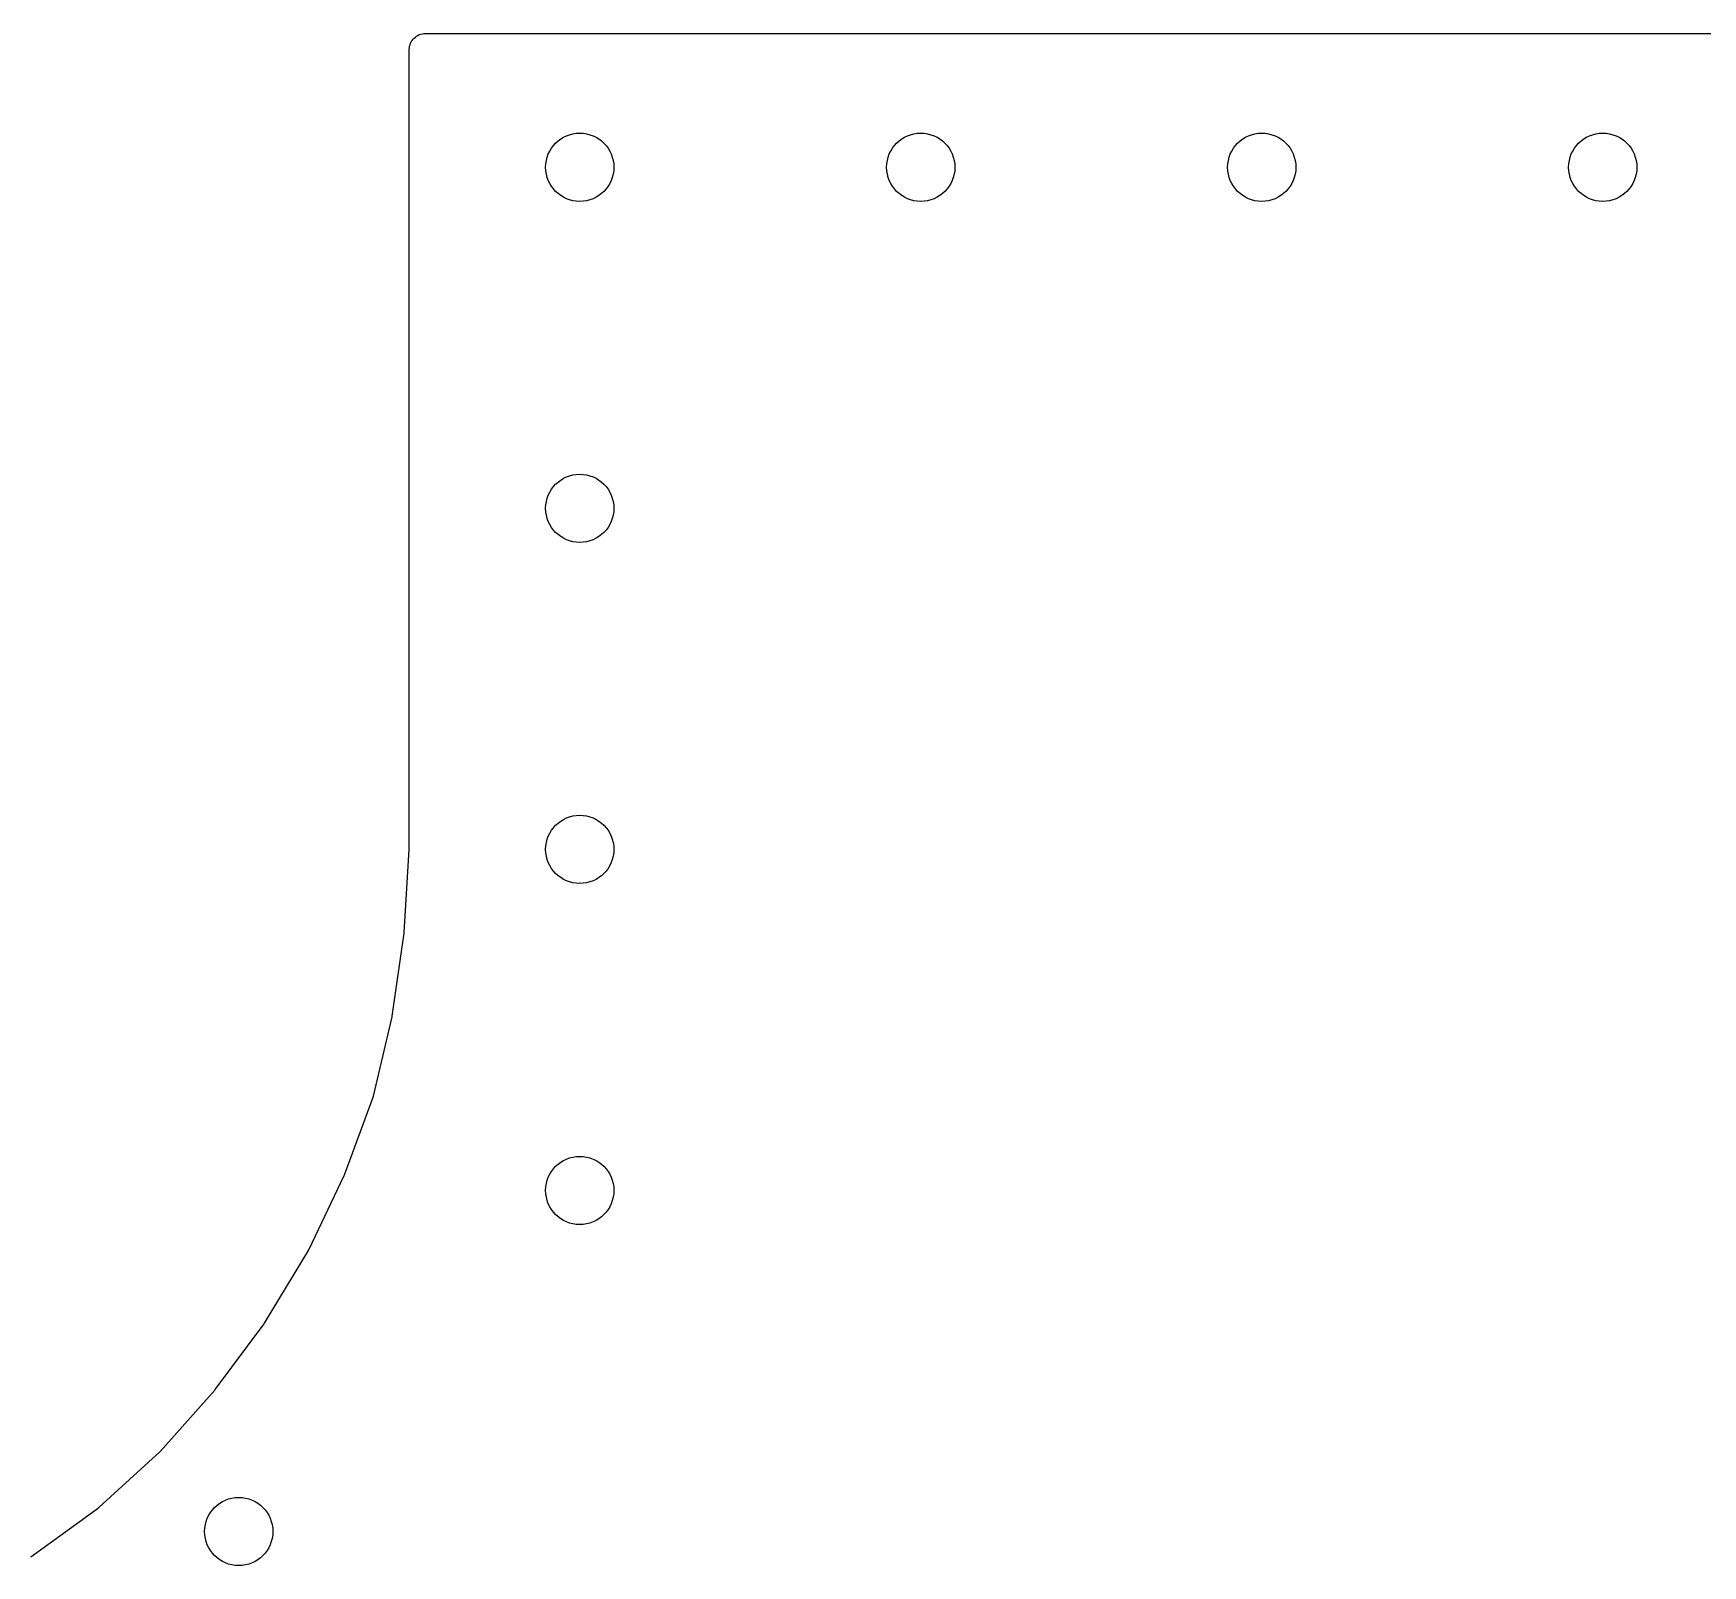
# Model space of a CAD drawing. Extents: x 100.2 to 129.8, y -164.8 to -95.2.
# Drawn here: x 107.8 to 117.59, y -104.2 to -95.22 of the extents above; entities that cross this region are included whole.
import ezdxf

# ---------------------------------------------------------------- set-up
doc = ezdxf.new("R2010")
doc.units = 0
doc.layers.add('BLACK', color=7, linetype='CONTINUOUS')

msp = doc.modelspace()

# ---------------------------------------------------------------- linework, layer by layer
at = {"layer": 'BLACK', "linetype": 'CONTINUOUS'}
for p, q in [((110.012, -95.2647), (110.016, -95.2569)), ((110.016, -95.2566), (110.017, -95.2563)), ((110.016, -95.2569), (110.016, -95.2566)), ((110.017, -95.2563), (110.022, -95.2494)), ((110.022, -95.2494), (110.028, -95.2426)), ((110.028, -95.2424), (110.029, -95.2421)), ((110.028, -95.2426), (110.028, -95.2424)), ((110.029, -95.2421), (110.036, -95.2365)), ((110.036, -95.2365), (110.042, -95.2309)), ((110.042, -95.2309), (110.043, -95.2307)), ((110.043, -95.2305), (110.051, -95.2264)), ((110.043, -95.2307), (110.043, -95.2305)), ((110.051, -95.2264), (110.059, -95.2222)), ((110.059, -95.2219), (110.068, -95.2194)), ((110.059, -95.2221), (110.059, -95.2219)), ((110.059, -95.2222), (110.059, -95.2221)), ((110.068, -95.2194), (110.077, -95.2168)), ((110.077, -95.2167), (110.086, -95.2159)), ((110.077, -95.2168), (110.077, -95.2167)), ((110.077, -95.2168), (110.077, -95.2168)), ((110.086, -95.2159), (110.095, -95.215)), ((110.095, -95.215), (119.905, -95.215)), ((110, -95.3087), (110.001, -95.2998)), ((110, -95.3093), (110, -95.3087)), ((110, -95.3094), (110, -95.3093)), ((110, -95.3093), (110, -95.3093)), ((110, -95.31), (110, -95.3094)), ((110, -99.9986), (110, -95.31)), ((110.001, -95.2998), (110.002, -95.2909)), ((110.002, -95.2902), (110.005, -95.2817)), ((110.002, -95.2906), (110.002, -95.2902)), ((110.002, -95.2909), (110.002, -95.2906)), ((110.005, -95.2817), (110.007, -95.2732)), ((110.007, -95.2732), (110.008, -95.2729)), ((110.008, -95.2726), (110.012, -95.2647)), ((110.008, -95.2729), (110.008, -95.2726)), ((109.97, -100.488), (110, -100.001)), ((110, -100.001), (110, -99.9986)), ((109.9, -100.978), (109.97, -100.492)), ((109.97, -100.492), (109.97, -100.488)), ((109.791, -101.447), (109.9, -100.982)), ((109.9, -100.982), (109.9, -100.978)), ((109.621, -101.908), (109.789, -101.453)), ((109.789, -101.453), (109.791, -101.447)), ((109.411, -102.348), (109.619, -101.912)), ((109.619, -101.912), (109.621, -101.908)), ((109.151, -102.778), (109.409, -102.352)), ((109.409, -102.352), (109.411, -102.348)), ((108.861, -103.168), (109.149, -102.782)), ((109.149, -102.782), (109.151, -102.778)), ((108.542, -103.528), (108.859, -103.172)), ((108.859, -103.172), (108.861, -103.168)), ((108.182, -103.858), (108.538, -103.532)), ((108.538, -103.532), (108.542, -103.528)), ((107.781, -104.149), (108.178, -103.862)), ((108.178, -103.862), (108.182, -103.858))]:
    msp.add_line(p, q, dxfattribs=at)
at = {"layer": 'BLACK'}
for centre in [(111, -96), (113, -96), (115, -96), (117, -96), (111, -98), (111, -100), (111, -102), (109, -104)]:
    msp.add_circle(centre, 0.2, dxfattribs=at)

doc.saveas('drawing.dxf')
